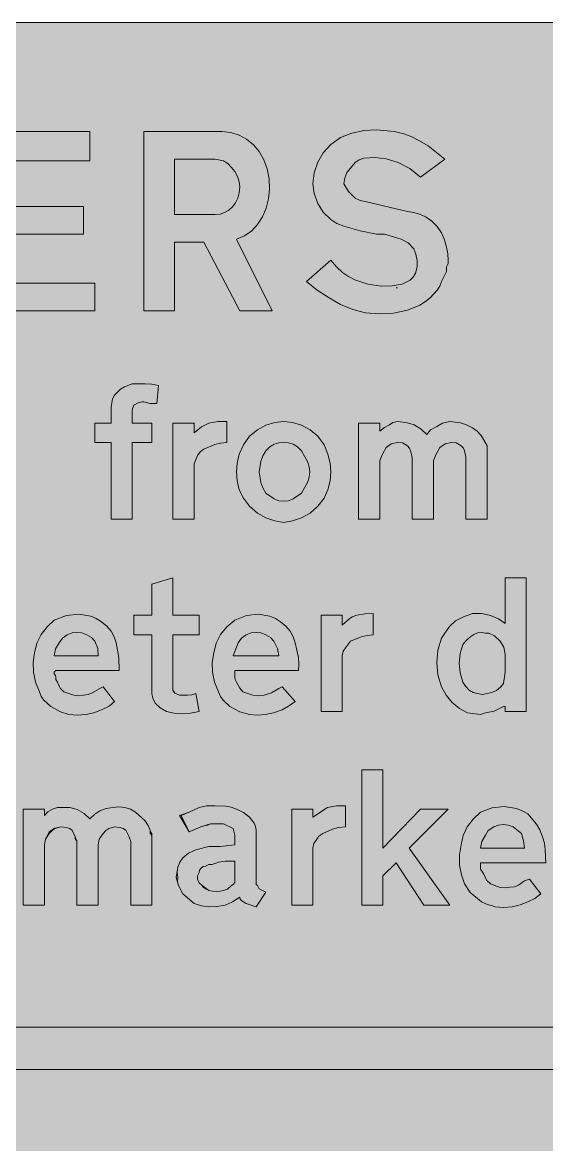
# Model space of a CAD drawing. Header units: metres. Extents: x 10 to 559, y 12 to 260.
# Drawn here: x 210.9 to 268.8, y 135.9 to 259.9 of the extents above; entities that cross this region are included whole.
import ezdxf

# ---------------------------------------------------------------- set-up
doc = ezdxf.new("R2010")
doc.units = ezdxf.units.M
for name, color, linetype, true_color in [('FILL_FIREBRICK_C36B00', 7, 'Continuous', 0xc36b00), ('FILL_WHITE_FFFFFF', 7, 'Continuous', 0xffffff), ('STROKE_WHITE_FFFFFF', 7, 'Continuous', 0xffffff)]:
    doc.layers.add(name, color=color, linetype=linetype, true_color=true_color)

msp = doc.modelspace()

# ---------------------------------------------------------------- hatches: boundary and pattern name
at = {"layer": 'FILL_FIREBRICK_C36B00', "true_color": 0xc36b00}
h = msp.add_hatch(color=7, dxfattribs=at)
h.dxf.hatch_style = 1
h.paths.add_polyline_path([(553.87, 259.79), (555.21, 259.38), (556.42, 258.71), (557.46, 257.76), (558.3, 256.72), (558.92, 255.51), (559.31, 254.17), (559.44, 252.72), (559.44, 18.9), (559.4, 17.71), (559.08, 16.38), (558.41, 15.05), (557.46, 13.86), (556.32, 12.94), (555.08, 12.33), (553.76, 11.99), (552.42, 11.88), (17.46, 11.88), (16.12, 11.99), (14.81, 12.33), (13.56, 12.94), (12.42, 13.86), (11.48, 15.03), (10.8, 16.31), (10.4, 17.63), (10.26, 18.9), (10.26, 252.72), (10.4, 254.07), (10.8, 255.42), (11.48, 256.66), (12.42, 257.76), (13.52, 258.71), (14.76, 259.38), (16.11, 259.79), (17.46, 259.92), (552.42, 259.92), (553.87, 259.79)])
at = {"layer": 'FILL_WHITE_FFFFFF', "true_color": 0xffffff}
h = msp.add_hatch(color=7, dxfattribs=at)
h.dxf.hatch_style = 1
h.paths.add_polyline_path([(205.74, 247.86), (218.34, 247.86), (218.34, 244.62), (208.98, 244.62), (208.98, 239.58), (217.62, 239.58), (217.62, 236.52), (208.98, 236.52), (208.98, 231.12), (218.88, 231.12), (218.88, 228.06), (205.74, 228.06), (205.74, 247.86)])
h = msp.add_hatch(color=7, dxfattribs=at)
h.dxf.hatch_style = 1
h.paths.add_polyline_path([(232.92, 247.86), (233.9, 247.76), (234.82, 247.47), (235.66, 247.02), (236.41, 246.4), (237.04, 245.64), (237.55, 244.75), (237.92, 243.74), (238.14, 242.64), (238.19, 241.5), (238.08, 240.41), (237.82, 239.38), (237.42, 238.43), (236.88, 237.6), (236.22, 236.89), (235.43, 236.35), (234.54, 235.98), (238.5, 228.06), (234.9, 228.06), (230.94, 235.62), (227.7, 235.62), (227.7, 228.06), (224.28, 228.06), (224.28, 247.86), (232.92, 247.86)])
h.paths.add_polyline_path([(232.73, 238.74), (233.23, 238.9), (233.69, 239.17), (234.09, 239.53), (234.43, 239.98), (234.68, 240.5), (234.84, 241.09), (234.9, 241.74), (234.84, 242.31), (234.65, 242.89), (234.37, 243.44), (234, 243.9), (233.57, 244.34), (233.1, 244.62), (232.2, 244.8), (227.7, 244.8), (227.7, 238.68), (232.2, 238.68), (232.73, 238.74)], flags=16)
h = msp.add_hatch(color=7, dxfattribs=at)
h.dxf.hatch_style = 1
h.paths.add_polyline_path([(257.94, 233.28), (257.76, 232.92), (257.76, 232.38), (257.22, 231.3), (257.02, 230.79), (256.72, 230.33), (255.96, 229.5), (255.44, 229.06), (254.83, 228.69), (253.44, 228.13), (251.91, 227.8), (250.38, 227.7), (248.82, 227.83), (247.39, 228.2), (246.05, 228.76), (244.8, 229.5), (243.47, 230.33), (242.28, 231.3), (244.98, 233.64), (245.6, 232.9), (246.26, 232.3), (246.94, 231.83), (247.63, 231.46), (249.08, 230.98), (250.56, 230.76), (251.76, 230.81), (252.85, 231.01), (253.75, 231.44), (254.09, 231.78), (254.34, 232.2), (254.51, 232.9), (254.52, 233.62), (254.39, 234.3), (254.16, 234.9), (253.53, 235.56), (252.74, 235.98), (250.92, 236.52), (250.02, 236.52), (248.22, 236.9), (246.42, 237.42), (245.63, 237.71), (244.98, 238.14), (244.14, 238.94), (243.52, 239.92), (243.13, 241), (243, 242.1), (243.13, 243.31), (243.52, 244.46), (244.14, 245.52), (244.98, 246.42), (246.05, 247.2), (247.3, 247.7), (248.65, 247.96), (250.02, 248.04), (251.99, 247.86), (252.93, 247.63), (253.87, 247.3), (254.79, 246.85), (255.72, 246.29), (257.58, 244.8), (254.88, 242.82), (253.71, 243.77), (252.43, 244.44), (251.11, 244.85), (249.84, 244.98), (248.62, 244.91), (248.12, 244.75), (247.68, 244.44), (247.5, 244.26), (246.76, 243.32), (246.51, 242.74), (246.42, 242.1), (246.91, 241.22), (247.68, 240.48), (248.22, 240.23), (248.76, 240.12), (253.44, 239.04), (254.16, 238.93), (254.88, 238.68), (255.51, 238.39), (256.14, 237.96), (256.75, 237.36), (257.22, 236.66), (257.56, 235.88), (257.76, 235.08), (257.92, 234.36), (257.94, 233.64), (257.94, 233.57), (257.94, 233.46), (257.94, 233.28)])
h = msp.add_hatch(color=7, dxfattribs=at)
h.dxf.hatch_style = 1
h.paths.add_polyline_path([(220.68, 205.02), (220.68, 213.48), (218.88, 213.48), (218.88, 215.64), (220.68, 215.64), (220.68, 217.44), (220.84, 218.32), (221.06, 218.73), (221.4, 219.06), (221.73, 219.4), (222.14, 219.65), (223.02, 219.96), (224.46, 219.96), (225.18, 219.94), (225.9, 219.78), (225.72, 217.8), (225, 217.82), (224.28, 217.98), (224.17, 217.98), (224.1, 217.98), (223.65, 217.87), (223.2, 217.62), (223.04, 217.26), (223.02, 216.9), (223.02, 215.64), (225.18, 215.64), (225.18, 213.48), (223.02, 213.48), (223.02, 205.02), (220.68, 205.02)])
h = msp.add_hatch(color=7, dxfattribs=at)
h.dxf.hatch_style = 1
h.paths.add_polyline_path([(230.67, 215.24), (231.48, 215.64), (232.47, 215.8), (233.46, 215.82), (233.46, 213.48), (232.79, 213.42), (232.13, 213.26), (230.94, 212.76), (230.51, 212.47), (230.22, 212.04), (229.86, 211.14), (229.86, 205.02), (227.52, 205.02), (227.52, 215.64), (229.86, 215.64), (229.86, 214.56), (230.67, 215.24)])
h = msp.add_hatch(color=7, dxfattribs=at)
h.dxf.hatch_style = 1
h.paths.add_polyline_path([(234.85, 212.22), (235.3, 213.23), (235.98, 214.2), (236.85, 214.91), (237.8, 215.42), (238.79, 215.72), (239.76, 215.82), (240.73, 215.72), (241.72, 215.42), (242.67, 214.91), (243.54, 214.2), (244.22, 213.23), (244.66, 212.22), (244.91, 211.21), (244.98, 210.24), (244.91, 209.27), (244.66, 208.28), (244.22, 207.33), (243.54, 206.46), (242.67, 205.67), (241.72, 205.16), (240.73, 204.84), (239.76, 204.66), (238.79, 204.84), (237.8, 205.16), (236.85, 205.67), (235.98, 206.46), (235.3, 207.33), (234.85, 208.28), (234.61, 209.27), (234.54, 210.24), (234.61, 211.21), (234.85, 212.22)])
h.paths.add_polyline_path([(238.7, 213.3), (238.22, 213.02), (237.78, 212.58), (237.44, 212.01), (237.22, 211.41), (237.06, 210.24), (237.22, 209.07), (237.44, 208.47), (237.78, 207.9), (238.7, 207.25), (239.22, 207.06), (239.76, 207), (240.3, 207.06), (240.82, 207.25), (241.74, 207.9), (242.39, 209.07), (242.58, 209.67), (242.64, 210.24), (242.58, 210.81), (242.39, 211.41), (241.74, 212.58), (241.3, 213.02), (240.82, 213.3), (240.3, 213.44), (239.76, 213.48), (239.22, 213.44), (238.7, 213.3)], flags=16)
h = msp.add_hatch(color=7, dxfattribs=at)
h.dxf.hatch_style = 1
h.paths.add_polyline_path([(250.38, 214.74), (250.92, 215.17), (251.46, 215.46), (251.84, 215.71), (252.36, 215.82), (253.3, 215.72), (254.18, 215.44), (254.97, 214.98), (255.6, 214.38), (256.01, 214.9), (256.68, 215.28), (257.33, 215.62), (258.12, 215.82), (259.31, 215.66), (259.97, 215.44), (260.64, 215.1), (261.15, 214.74), (261.59, 214.25), (262.26, 213.12), (262.26, 212.76), (262.26, 205.02), (259.92, 205.02), (259.92, 211.86), (259.74, 212.58), (259.63, 212.85), (259.38, 213.12), (258.84, 213.44), (258.3, 213.48), (257.6, 213.35), (257.04, 212.94), (256.61, 212.22), (256.32, 211.5), (256.32, 205.02), (253.98, 205.02), (253.98, 211.86), (253.8, 212.58), (253.69, 212.85), (253.44, 213.12), (252.9, 213.44), (252.36, 213.48), (251.66, 213.35), (251.1, 212.94), (250.67, 212.22), (250.38, 211.5), (250.38, 205.02), (248.04, 205.02), (248.04, 215.64), (250.38, 215.64), (250.38, 214.74)])
h = msp.add_hatch(color=7, dxfattribs=at)
h.dxf.hatch_style = 1
h.paths.add_polyline_path([(227.74, 185.78), (228.24, 185.58), (229.14, 185.58), (229.59, 185.6), (230.04, 185.76), (230.4, 183.78), (229.46, 183.58), (228.53, 183.51), (227.64, 183.58), (226.8, 183.78), (226.1, 184.16), (225.54, 184.68), (225.29, 185.22), (225.18, 185.76), (225.18, 192.24), (223.2, 192.24), (223.2, 194.4), (225.18, 194.4), (225.18, 197.82), (227.52, 198.54), (227.52, 194.4), (230.4, 194.4), (230.4, 192.24), (227.52, 192.24), (227.52, 186.12), (227.74, 185.78)])
h = msp.add_hatch(color=7, dxfattribs=at)
h.dxf.hatch_style = 1
h.paths.add_polyline_path([(262.08, 183.6), (261.54, 183.42), (260.1, 183.6), (259.19, 184.1), (258.39, 184.77), (257.72, 185.57), (257.22, 186.48), (256.81, 187.83), (256.68, 189.18), (256.81, 190.53), (257.22, 191.88), (257.58, 192.42), (258.08, 193.16), (258.77, 193.77), (259.63, 194.24), (260.64, 194.58), (261.68, 194.59), (262.64, 194.38), (263.5, 194), (264.24, 193.5), (264.24, 198.54), (266.58, 198.54), (266.58, 183.78), (264.24, 183.78), (264.24, 184.32), (264.06, 184.32), (263.7, 184.14), (263.02, 183.8), (262.08, 183.6)])
h.paths.add_polyline_path([(263.29, 186.1), (263.73, 186.44), (264.06, 186.84), (264.24, 188.1), (264.24, 190.08), (264.1, 190.87), (263.7, 191.52), (263.07, 192.11), (262.44, 192.42), (262.08, 192.42), (261.65, 192.49), (261.2, 192.44), (260.79, 192.29), (260.46, 192.06), (260.01, 191.68), (259.56, 191.16), (259.26, 190.16), (259.15, 189.09), (259.26, 188.02), (259.56, 187.02), (259.85, 186.57), (260.28, 186.12), (260.73, 185.87), (261.18, 185.76), (261.72, 185.63), (262.26, 185.76), (262.79, 185.85), (263.29, 186.1)], flags=16)
h = msp.add_hatch(color=7, dxfattribs=at)
h.dxf.hatch_style = 1
h.paths.add_polyline_path([(214.54, 187.74), (214.56, 187.56), (214.58, 187.29), (214.74, 187.02), (215.03, 186.35), (215.46, 185.94), (216.54, 185.56), (217.08, 185.51), (217.62, 185.58), (218.13, 185.64), (218.59, 185.81), (219.42, 186.3), (219.78, 186.48), (221.04, 184.86), (220.45, 184.34), (219.6, 183.96), (218.76, 183.62), (217.87, 183.42), (216.94, 183.35), (216, 183.42), (215.08, 183.74), (214.02, 184.32), (213.25, 185), (212.96, 185.43), (212.76, 185.94), (212.32, 187.02), (212.08, 188.1), (212.05, 189.18), (212.22, 190.26), (212.48, 191.3), (212.96, 192.26), (213.61, 193.12), (214.38, 193.86), (215.75, 194.36), (217.12, 194.51), (218.43, 194.29), (219.04, 194.03), (219.6, 193.68), (220.21, 193.21), (220.68, 192.65), (221.02, 192.01), (221.22, 191.34), (221.53, 189.74), (221.58, 188.28), (214.56, 188.28), (214.38, 188.1), (214.38, 187.92), (214.54, 187.74)])
h.paths.add_polyline_path([(219.19, 190.71), (218.88, 191.52), (218.5, 191.95), (217.98, 192.24), (217.44, 192.44), (216.9, 192.51), (216.36, 192.44), (215.82, 192.24), (215.3, 191.86), (214.92, 191.34), (214.51, 190.69), (214.38, 189.9), (219.24, 189.9), (219.19, 190.71)], flags=16)
h = msp.add_hatch(color=7, dxfattribs=at)
h.dxf.hatch_style = 1
h.paths.add_polyline_path([(234.36, 187.56), (234.38, 187.29), (234.54, 187.02), (234.9, 186.35), (235.26, 185.94), (236.36, 185.56), (236.96, 185.51), (237.6, 185.58), (238.41, 185.81), (239.22, 186.3), (239.58, 186.48), (241.02, 184.86), (240.3, 184.34), (239.58, 183.96), (238.64, 183.62), (237.71, 183.42), (236.82, 183.35), (235.98, 183.42), (234.9, 183.74), (233.82, 184.32), (233.06, 185), (232.76, 185.43), (232.56, 185.94), (232.12, 187.02), (231.89, 188.1), (231.85, 189.18), (232.02, 190.26), (232.28, 191.3), (232.79, 192.26), (233.49, 193.12), (234.36, 193.86), (235.63, 194.36), (236.95, 194.51), (238.23, 194.29), (238.84, 194.03), (239.4, 193.68), (240.01, 193.21), (240.48, 192.65), (240.82, 192.01), (241.02, 191.34), (241.4, 189.74), (241.45, 188.99), (241.38, 188.28), (234.36, 188.28), (234.36, 188.21), (234.36, 188.1), (234.36, 187.92), (234.36, 187.56)])
h.paths.add_polyline_path([(239.09, 190.71), (238.68, 191.52), (238.3, 191.95), (237.78, 192.24), (237.24, 192.44), (236.7, 192.51), (236.16, 192.44), (235.62, 192.24), (235.1, 191.86), (234.72, 191.34), (234.18, 189.9), (239.22, 189.9), (239.09, 190.71)], flags=16)
h = msp.add_hatch(color=7, dxfattribs=at)
h.dxf.hatch_style = 1
h.paths.add_polyline_path([(246.91, 193.93), (247.35, 194.21), (247.86, 194.4), (248.76, 194.56), (249.66, 194.58), (249.66, 192.24), (248.99, 192.18), (248.33, 192.02), (247.14, 191.52), (246.6, 190.8), (246.35, 190.42), (246.24, 189.9), (246.24, 183.78), (243.9, 183.78), (243.9, 194.4), (246.24, 194.4), (246.24, 193.32), (246.91, 193.93)])
h = msp.add_hatch(color=7, dxfattribs=at)
h.dxf.hatch_style = 1
h.paths.add_polyline_path([(254.88, 172.98), (257.94, 172.98), (253.62, 168.66), (258.12, 162.36), (255.24, 162.36), (252.18, 167.04), (250.74, 165.6), (250.74, 162.36), (248.4, 162.36), (248.4, 177.3), (250.74, 177.3), (250.74, 168.66), (254.88, 172.98)])
h = msp.add_hatch(color=7, dxfattribs=at)
h.dxf.hatch_style = 1
h.paths.add_polyline_path([(213.3, 172.26), (213.68, 172.69), (214.2, 172.98), (214.74, 173.14), (215.28, 173.16), (216.11, 173.17), (216.94, 172.94), (217.71, 172.5), (218.34, 171.9), (218.88, 172.42), (219.42, 172.8), (220.14, 173.05), (220.86, 173.16), (221.53, 173.23), (222.19, 173.16), (222.81, 172.96), (223.38, 172.62), (224.39, 171.7), (224.77, 171.18), (225, 170.64), (225, 170.28), (225.16, 170.17), (225.18, 169.92), (225.18, 162.36), (222.84, 162.36), (222.84, 169.38), (222.66, 169.92), (222.3, 170.64), (222, 170.85), (221.67, 170.96), (221.04, 171), (220.41, 170.84), (220.08, 170.62), (219.78, 170.28), (219.37, 169.65), (219.24, 169.02), (219.24, 162.36), (216.9, 162.36), (216.9, 169.38), (216.72, 169.92), (216.36, 170.64), (216.06, 170.85), (215.73, 170.96), (215.1, 171), (214.47, 170.84), (214.14, 170.62), (213.84, 170.28), (213.43, 169.65), (213.3, 169.02), (213.3, 162.36), (210.96, 162.36), (210.96, 172.98), (213.3, 172.98), (213.3, 172.26)])
h = msp.add_hatch(color=7, dxfattribs=at)
h.dxf.hatch_style = 1
h.paths.add_polyline_path([(213.3, 172.26), (213.68, 172.69), (214.2, 172.98), (214.74, 173.14), (215.28, 173.16), (216.11, 173.17), (216.94, 172.94), (217.71, 172.5), (218.34, 171.9), (218.88, 172.42), (219.42, 172.8), (220.14, 173.05), (220.86, 173.16), (221.53, 173.23), (222.19, 173.16), (222.81, 172.96), (223.38, 172.62), (224.39, 171.7), (224.77, 171.18), (225, 170.64), (225.02, 170.46), (225.18, 170.28), (225.18, 169.92), (225.18, 162.36), (222.84, 162.36), (222.84, 169.38), (222.66, 169.92), (222.3, 170.64), (222, 170.85), (221.67, 170.96), (221.04, 171), (220.41, 170.84), (220.08, 170.62), (219.78, 170.28), (219.37, 169.65), (219.24, 169.02), (219.24, 162.36), (216.9, 162.36), (216.9, 169.56), (216.74, 169.58), (216.72, 169.74), (216.72, 169.92), (216.36, 170.64), (216.06, 170.85), (215.73, 170.96), (215.1, 171), (214.47, 170.87), (213.84, 170.46), (213.43, 169.67), (213.3, 169.02), (213.3, 162.36), (210.96, 162.36), (210.96, 172.98), (213.3, 172.98), (213.3, 172.26)])
h = msp.add_hatch(color=7, dxfattribs=at)
h.dxf.hatch_style = 1
h.paths.add_polyline_path([(229.32, 172.62), (230.4, 173.16), (231.23, 173.32), (232.2, 173.34), (233.37, 173.3), (233.97, 173.19), (234.54, 172.98), (235.33, 172.6), (235.98, 172.08), (236.48, 171.43), (236.64, 171.04), (236.7, 170.64), (236.7, 168.3), (236.7, 164.88), (236.72, 164.63), (236.88, 164.52), (237.06, 164.16), (237.78, 163.8), (236.7, 162.18), (235.62, 162.54), (235.13, 162.83), (234.96, 163.02), (234.9, 163.26), (234.09, 162.74), (233.28, 162.36), (232.38, 162.2), (231.48, 162.18), (230.67, 162.29), (229.86, 162.54), (228.6, 163.62), (228.11, 164.52), (227.88, 165.42), (228.04, 166.57), (228.26, 167.12), (228.6, 167.58), (229.25, 168.1), (230.04, 168.48), (231.48, 168.84), (232.74, 168.84), (234.36, 169.02), (234.36, 169.56), (234.36, 170.1), (234.18, 170.82), (233.1, 171.36), (231.66, 171.36), (231.39, 171.2), (231.12, 171.18), (230.58, 171), (229.32, 170.46), (228.24, 172.26), (229.32, 172.62)])
h.paths.add_polyline_path([(233.1, 163.98), (233.55, 164.12), (234, 164.52), (234.18, 164.63), (234.36, 164.88), (234.36, 165.42), (234.36, 167.22), (233.28, 167.22), (232.56, 167.11), (231.84, 166.86), (231.48, 166.84), (231.12, 166.68), (230.86, 166.62), (230.63, 166.46), (230.46, 166.22), (230.4, 165.96), (230.24, 165.6), (230.22, 165.24), (230.42, 164.81), (230.76, 164.52), (231.48, 163.98), (232.29, 163.85), (233.1, 163.98)], flags=16)
h = msp.add_hatch(color=7, dxfattribs=at)
h.dxf.hatch_style = 1
h.paths.add_polyline_path([(235.13, 162.83), (234.96, 163.02), (234.9, 163.26), (234.09, 162.74), (233.28, 162.36), (232.38, 162.2), (231.48, 162.18), (230.67, 162.29), (229.86, 162.54), (228.6, 163.62), (228.13, 164.52), (228.02, 164.99), (228.06, 165.42), (227.99, 165.99), (228.06, 166.57), (228.26, 167.12), (228.6, 167.58), (229.25, 168.1), (230.04, 168.48), (231.48, 168.84), (232.74, 168.84), (234.36, 169.02), (234.36, 169.56), (234.36, 170.1), (234.18, 170.82), (233.1, 171.36), (231.66, 171.36), (230.58, 171), (229.32, 170.46), (228.42, 172.26), (229.32, 172.62), (230.4, 173.16), (231.23, 173.32), (232.2, 173.34), (233.37, 173.3), (233.97, 173.19), (234.54, 172.98), (235.33, 172.6), (235.98, 172.08), (236.48, 171.43), (236.64, 171.04), (236.7, 170.64), (236.7, 169.38), (236.7, 168.3), (236.7, 164.88), (236.72, 164.63), (236.88, 164.52), (237.06, 164.16), (237.78, 163.8), (236.7, 162.18), (235.62, 162.54), (235.13, 162.83)])
h.paths.add_polyline_path([(233.1, 163.98), (233.55, 164.12), (234, 164.52), (234.18, 164.63), (234.36, 164.88), (234.36, 165.42), (234.36, 167.22), (233.28, 167.22), (232.56, 167.11), (231.84, 166.86), (231.48, 166.84), (231.12, 166.68), (230.86, 166.62), (230.63, 166.46), (230.46, 166.22), (230.4, 165.96), (230.24, 165.6), (230.22, 165.24), (230.42, 164.81), (230.76, 164.52), (230.87, 164.34), (231.12, 164.16), (231.48, 163.98), (232.29, 163.85), (233.1, 163.98)], flags=16)
h = msp.add_hatch(color=7, dxfattribs=at)
h.dxf.hatch_style = 1
h.paths.add_polyline_path([(244.62, 173.16), (245.61, 173.32), (246.6, 173.34), (246.6, 171), (245.83, 170.94), (245.14, 170.77), (244.08, 170.28), (243.65, 169.99), (243.36, 169.56), (243.11, 169.18), (243, 168.66), (243, 162.36), (240.66, 162.36), (240.66, 172.98), (243, 172.98), (243, 172.08), (244.62, 173.16)])
h = msp.add_hatch(color=7, dxfattribs=at)
h.dxf.hatch_style = 1
h.paths.add_polyline_path([(261.9, 165.78), (262.19, 165.11), (262.62, 164.7), (263.7, 164.32), (264.24, 164.27), (264.78, 164.34), (265.29, 164.4), (265.72, 164.57), (266.4, 165.06), (266.94, 165.24), (268.2, 163.62), (267.55, 163.1), (266.76, 162.72), (265.92, 162.38), (265.03, 162.18), (264.1, 162.11), (263.16, 162.18), (262.1, 162.5), (261.62, 162.74), (261.18, 163.08), (260.39, 163.76), (259.74, 164.7), (259.41, 165.7), (259.22, 166.79), (259.21, 167.91), (259.38, 169.02), (259.62, 170.06), (260.05, 171.02), (260.7, 171.88), (261.54, 172.62), (262.81, 173.12), (264.15, 173.27), (265.49, 173.05), (266.14, 172.79), (266.76, 172.44), (267.7, 171.32), (268.08, 170.67), (268.38, 169.92), (268.59, 169.22), (268.69, 168.48), (268.74, 167.04), (261.54, 167.04), (261.54, 166.97), (261.54, 166.86), (261.54, 166.79), (261.54, 166.68), (261.54, 166.32), (261.9, 165.78)])
h.paths.add_polyline_path([(266.29, 169.47), (266.04, 170.28), (265.14, 171), (264.6, 171.2), (264.06, 171.27), (263.52, 171.2), (262.98, 171), (262.39, 170.62), (262.08, 170.1), (261.67, 169.38), (261.54, 168.66), (266.4, 168.66), (266.29, 169.47)], flags=16)
h = msp.add_hatch(color=7, dxfattribs=at)
h.dxf.hatch_style = 1
h.paths.add_polyline_path([(77.58, 139.32), (70.56, 139.32), (63.54, 146.52), (70.56, 153.54), (77.58, 153.54), (72.9, 148.86), (506.34, 148.86), (506.34, 144.18), (72.9, 144.18), (77.58, 139.32)])

# ---------------------------------------------------------------- linework, layer by layer
at = {"layer": 'FILL_FIREBRICK_C36B00', "lineweight": 0, "true_color": 0xc36b00}
msp.add_lwpolyline([(552.42, 11.88), (17.46, 11.88), (16.12, 11.99), (14.81, 12.33), (13.56, 12.94), (12.42, 13.86), (11.48, 15.03), (10.8, 16.31), (10.4, 17.63), (10.26, 18.9), (10.26, 252.72), (10.4, 254.07), (10.8, 255.42), (11.48, 256.66), (12.42, 257.76), (13.52, 258.71), (14.76, 259.38), (16.11, 259.79), (17.46, 259.92), (552.42, 259.92)], dxfattribs=at)
at = {"layer": 'FILL_WHITE_FFFFFF', "lineweight": 0, "true_color": 0xffffff}
for points in [[(205.74, 247.86), (218.34, 247.86), (218.34, 244.62), (208.98, 244.62), (208.98, 239.58), (217.62, 239.58), (217.62, 236.52), (208.98, 236.52), (208.98, 231.12), (218.88, 231.12), (218.88, 228.06), (205.74, 228.06)], [(232.92, 247.86), (233.9, 247.76), (234.82, 247.47), (235.66, 247.02), (236.41, 246.4), (237.04, 245.64), (237.55, 244.75), (237.92, 243.74), (238.14, 242.64), (238.19, 241.5), (238.08, 240.41), (237.82, 239.38), (237.42, 238.43), (236.88, 237.6), (236.22, 236.89), (235.43, 236.35), (234.54, 235.98), (238.5, 228.06), (234.9, 228.06), (230.94, 235.62), (227.7, 235.62), (227.7, 228.06), (224.28, 228.06), (224.28, 247.86)], [(257.94, 233.28), (257.76, 232.92), (257.76, 232.38), (257.22, 231.3), (257.02, 230.79), (256.72, 230.33), (255.96, 229.5), (255.44, 229.06), (254.83, 228.69), (253.44, 228.13), (251.91, 227.8), (250.38, 227.7), (248.82, 227.83), (247.39, 228.2), (246.05, 228.76), (244.8, 229.5), (243.47, 230.33), (242.28, 231.3), (244.98, 233.64), (245.6, 232.9), (246.26, 232.3), (246.94, 231.83), (247.63, 231.46), (249.08, 230.98), (250.56, 230.76), (251.76, 230.81), (252.85, 231.01), (253.75, 231.44), (254.09, 231.78), (254.34, 232.2), (254.51, 232.9), (254.52, 233.62), (254.39, 234.3), (254.16, 234.9), (253.53, 235.56), (252.74, 235.98), (250.92, 236.52), (250.02, 236.52), (248.22, 236.9), (246.42, 237.42), (245.63, 237.71), (244.98, 238.14), (244.14, 238.94), (243.52, 239.92), (243.13, 241), (243, 242.1), (243.13, 243.31), (243.52, 244.46), (244.14, 245.52), (244.98, 246.42), (246.05, 247.2), (247.3, 247.7), (248.65, 247.96), (250.02, 248.04), (251.99, 247.86), (252.93, 247.63), (253.87, 247.3), (254.79, 246.85), (255.72, 246.29), (257.58, 244.8), (254.88, 242.82), (253.71, 243.77), (252.43, 244.44), (251.11, 244.85), (249.84, 244.98), (248.62, 244.91), (248.12, 244.75), (247.68, 244.44), (247.5, 244.26), (246.76, 243.32), (246.51, 242.74), (246.42, 242.1), (246.91, 241.22), (247.68, 240.48), (248.22, 240.23), (248.76, 240.12), (253.44, 239.04), (254.16, 238.93), (254.88, 238.68), (255.51, 238.39), (256.14, 237.96), (256.75, 237.36), (257.22, 236.66), (257.56, 235.88), (257.76, 235.08), (257.92, 234.36), (257.94, 233.64), (257.94, 233.57), (257.94, 233.46)], [(232.73, 238.74), (233.23, 238.9), (233.69, 239.17), (234.09, 239.53), (234.43, 239.98), (234.68, 240.5), (234.84, 241.09), (234.9, 241.74), (234.84, 242.31), (234.65, 242.89), (234.37, 243.44), (234, 243.9), (233.57, 244.34), (233.1, 244.62), (232.2, 244.8), (227.7, 244.8), (227.7, 238.68), (232.2, 238.68)], [(220.68, 205.02), (220.68, 213.48), (218.88, 213.48), (218.88, 215.64), (220.68, 215.64), (220.68, 217.44), (220.84, 218.32), (221.06, 218.73), (221.4, 219.06), (221.73, 219.4), (222.14, 219.65), (223.02, 219.96), (224.46, 219.96), (225.18, 219.94), (225.9, 219.78), (225.72, 217.8), (225, 217.82), (224.28, 217.98), (224.17, 217.98), (224.1, 217.98), (223.65, 217.87), (223.2, 217.62), (223.04, 217.26), (223.02, 216.9), (223.02, 215.64), (225.18, 215.64), (225.18, 213.48), (223.02, 213.48), (223.02, 205.02)], [(230.67, 215.24), (231.48, 215.64), (232.47, 215.8), (233.46, 215.82), (233.46, 213.48), (232.79, 213.42), (232.13, 213.26), (230.94, 212.76), (230.51, 212.47), (230.22, 212.04), (229.86, 211.14), (229.86, 205.02), (227.52, 205.02), (227.52, 215.64), (229.86, 215.64), (229.86, 214.56)], [(234.85, 212.22), (235.3, 213.23), (235.98, 214.2), (236.85, 214.91), (237.8, 215.42), (238.79, 215.72), (239.76, 215.82), (240.73, 215.72), (241.72, 215.42), (242.67, 214.91), (243.54, 214.2), (244.22, 213.23), (244.66, 212.22), (244.91, 211.21), (244.98, 210.24), (244.91, 209.27), (244.66, 208.28), (244.22, 207.33), (243.54, 206.46), (242.67, 205.67), (241.72, 205.16), (240.73, 204.84), (239.76, 204.66), (238.79, 204.84), (237.8, 205.16), (236.85, 205.67), (235.98, 206.46), (235.3, 207.33), (234.85, 208.28), (234.61, 209.27), (234.54, 210.24), (234.61, 211.21)], [(250.38, 214.74), (250.92, 215.17), (251.46, 215.46), (251.84, 215.71), (252.36, 215.82), (253.3, 215.72), (254.18, 215.44), (254.97, 214.98), (255.6, 214.38), (256.01, 214.9), (256.68, 215.28), (257.33, 215.62), (258.12, 215.82), (259.31, 215.66), (259.97, 215.44), (260.64, 215.1), (261.15, 214.74), (261.59, 214.25), (262.26, 213.12), (262.26, 212.76), (262.26, 205.02), (259.92, 205.02), (259.92, 211.86), (259.74, 212.58), (259.63, 212.85), (259.38, 213.12), (258.84, 213.44), (258.3, 213.48), (257.6, 213.35), (257.04, 212.94), (256.61, 212.22), (256.32, 211.5), (256.32, 205.02), (253.98, 205.02), (253.98, 211.86), (253.8, 212.58), (253.69, 212.85), (253.44, 213.12), (252.9, 213.44), (252.36, 213.48), (251.66, 213.35), (251.1, 212.94), (250.67, 212.22), (250.38, 211.5), (250.38, 205.02), (248.04, 205.02), (248.04, 215.64), (250.38, 215.64)], [(238.7, 213.3), (238.22, 213.02), (237.78, 212.58), (237.44, 212.01), (237.22, 211.41), (237.06, 210.24), (237.22, 209.07), (237.44, 208.47), (237.78, 207.9), (238.7, 207.25), (239.22, 207.06), (239.76, 207), (240.3, 207.06), (240.82, 207.25), (241.74, 207.9), (242.39, 209.07), (242.58, 209.67), (242.64, 210.24), (242.58, 210.81), (242.39, 211.41), (241.74, 212.58), (241.3, 213.02), (240.82, 213.3), (240.3, 213.44), (239.76, 213.48), (239.22, 213.44)], [(227.74, 185.78), (228.24, 185.58), (229.14, 185.58), (229.59, 185.6), (230.04, 185.76), (230.4, 183.78), (229.46, 183.58), (228.53, 183.51), (227.64, 183.58), (226.8, 183.78), (226.1, 184.16), (225.54, 184.68), (225.29, 185.22), (225.18, 185.76), (225.18, 192.24), (223.2, 192.24), (223.2, 194.4), (225.18, 194.4), (225.18, 197.82), (227.52, 198.54), (227.52, 194.4), (230.4, 194.4), (230.4, 192.24), (227.52, 192.24), (227.52, 186.12)], [(262.08, 183.6), (261.54, 183.42), (260.1, 183.6), (259.19, 184.1), (258.39, 184.77), (257.72, 185.57), (257.22, 186.48), (256.81, 187.83), (256.68, 189.18), (256.81, 190.53), (257.22, 191.88), (257.58, 192.42), (258.08, 193.16), (258.77, 193.77), (259.63, 194.24), (260.64, 194.58), (261.68, 194.59), (262.64, 194.38), (263.5, 194), (264.24, 193.5), (264.24, 198.54), (266.58, 198.54), (266.58, 183.78), (264.24, 183.78), (264.24, 184.32), (264.06, 184.32), (263.7, 184.14), (263.02, 183.8)], [(214.54, 187.74), (214.56, 187.56), (214.58, 187.29), (214.74, 187.02), (215.03, 186.35), (215.46, 185.94), (216.54, 185.56), (217.08, 185.51), (217.62, 185.58), (218.13, 185.64), (218.59, 185.81), (219.42, 186.3), (219.78, 186.48), (221.04, 184.86), (220.45, 184.34), (219.6, 183.96), (218.76, 183.62), (217.87, 183.42), (216.94, 183.35), (216, 183.42), (215.08, 183.74), (214.02, 184.32), (213.25, 185), (212.96, 185.43), (212.76, 185.94), (212.32, 187.02), (212.08, 188.1), (212.05, 189.18), (212.22, 190.26), (212.48, 191.3), (212.96, 192.26), (213.61, 193.12), (214.38, 193.86), (215.75, 194.36), (217.12, 194.51), (218.43, 194.29), (219.04, 194.03), (219.6, 193.68), (220.21, 193.21), (220.68, 192.65), (221.02, 192.01), (221.22, 191.34), (221.53, 189.74), (221.58, 188.28), (214.56, 188.28), (214.38, 188.1), (214.38, 187.92)], [(234.36, 187.56), (234.38, 187.29), (234.54, 187.02), (234.9, 186.35), (235.26, 185.94), (236.36, 185.56), (236.96, 185.51), (237.6, 185.58), (238.41, 185.81), (239.22, 186.3), (239.58, 186.48), (241.02, 184.86), (240.3, 184.34), (239.58, 183.96), (238.64, 183.62), (237.71, 183.42), (236.82, 183.35), (235.98, 183.42), (234.9, 183.74), (233.82, 184.32), (233.06, 185), (232.76, 185.43), (232.56, 185.94), (232.12, 187.02), (231.89, 188.1), (231.85, 189.18), (232.02, 190.26), (232.28, 191.3), (232.79, 192.26), (233.49, 193.12), (234.36, 193.86), (235.63, 194.36), (236.95, 194.51), (238.23, 194.29), (238.84, 194.03), (239.4, 193.68), (240.01, 193.21), (240.48, 192.65), (240.82, 192.01), (241.02, 191.34), (241.4, 189.74), (241.45, 188.99), (241.38, 188.28), (234.36, 188.28), (234.36, 188.21), (234.36, 188.1), (234.36, 187.92)], [(246.91, 193.93), (247.35, 194.21), (247.86, 194.4), (248.76, 194.56), (249.66, 194.58), (249.66, 192.24), (248.99, 192.18), (248.33, 192.02), (247.14, 191.52), (246.6, 190.8), (246.35, 190.42), (246.24, 189.9), (246.24, 183.78), (243.9, 183.78), (243.9, 194.4), (246.24, 194.4), (246.24, 193.32)], [(219.19, 190.71), (218.88, 191.52), (218.5, 191.95), (217.98, 192.24), (217.44, 192.44), (216.9, 192.51), (216.36, 192.44), (215.82, 192.24), (215.3, 191.86), (214.92, 191.34), (214.51, 190.69), (214.38, 189.9), (219.24, 189.9)], [(239.09, 190.71), (238.68, 191.52), (238.3, 191.95), (237.78, 192.24), (237.24, 192.44), (236.7, 192.51), (236.16, 192.44), (235.62, 192.24), (235.1, 191.86), (234.72, 191.34), (234.18, 189.9), (239.22, 189.9)], [(263.29, 186.1), (263.73, 186.44), (264.06, 186.84), (264.24, 188.1), (264.24, 190.08), (264.1, 190.87), (263.7, 191.52), (263.07, 192.11), (262.44, 192.42), (262.08, 192.42), (261.65, 192.49), (261.2, 192.44), (260.79, 192.29), (260.46, 192.06), (260.01, 191.68), (259.56, 191.16), (259.26, 190.16), (259.15, 189.09), (259.26, 188.02), (259.56, 187.02), (259.85, 186.57), (260.28, 186.12), (260.73, 185.87), (261.18, 185.76), (261.72, 185.63), (262.26, 185.76), (262.79, 185.85)], [(254.88, 172.98), (257.94, 172.98), (253.62, 168.66), (258.12, 162.36), (255.24, 162.36), (252.18, 167.04), (250.74, 165.6), (250.74, 162.36), (248.4, 162.36), (248.4, 177.3), (250.74, 177.3), (250.74, 168.66)], [(213.3, 172.26), (213.68, 172.69), (214.2, 172.98), (214.74, 173.14), (215.28, 173.16), (216.11, 173.17), (216.94, 172.94), (217.71, 172.5), (218.34, 171.9), (218.88, 172.42), (219.42, 172.8), (220.14, 173.05), (220.86, 173.16), (221.53, 173.23), (222.19, 173.16), (222.81, 172.96), (223.38, 172.62), (224.39, 171.7), (224.77, 171.18), (225, 170.64), (225, 170.28), (225.16, 170.17), (225.18, 169.92), (225.18, 162.36), (222.84, 162.36), (222.84, 169.38), (222.66, 169.92), (222.3, 170.64), (222, 170.85), (221.67, 170.96), (221.04, 171), (220.41, 170.84), (220.08, 170.62), (219.78, 170.28), (219.37, 169.65), (219.24, 169.02), (219.24, 162.36), (216.9, 162.36), (216.9, 169.38), (216.72, 169.92), (216.36, 170.64), (216.06, 170.85), (215.73, 170.96), (215.1, 171), (214.47, 170.84), (214.14, 170.62), (213.84, 170.28), (213.43, 169.65), (213.3, 169.02), (213.3, 162.36), (210.96, 162.36), (210.96, 172.98), (213.3, 172.98)], [(213.3, 172.26), (213.68, 172.69), (214.2, 172.98), (214.74, 173.14), (215.28, 173.16), (216.11, 173.17), (216.94, 172.94), (217.71, 172.5), (218.34, 171.9), (218.88, 172.42), (219.42, 172.8), (220.14, 173.05), (220.86, 173.16), (221.53, 173.23), (222.19, 173.16), (222.81, 172.96), (223.38, 172.62), (224.39, 171.7), (224.77, 171.18), (225, 170.64), (225.02, 170.46), (225.18, 170.28), (225.18, 169.92), (225.18, 162.36), (222.84, 162.36), (222.84, 169.38), (222.66, 169.92), (222.3, 170.64), (222, 170.85), (221.67, 170.96), (221.04, 171), (220.41, 170.84), (220.08, 170.62), (219.78, 170.28), (219.37, 169.65), (219.24, 169.02), (219.24, 162.36), (216.9, 162.36), (216.9, 169.56), (216.74, 169.58), (216.72, 169.74), (216.72, 169.92), (216.36, 170.64), (216.06, 170.85), (215.73, 170.96), (215.1, 171), (214.47, 170.87), (213.84, 170.46), (213.43, 169.67), (213.3, 169.02), (213.3, 162.36), (210.96, 162.36), (210.96, 172.98), (213.3, 172.98)], [(229.32, 172.62), (230.4, 173.16), (231.23, 173.32), (232.2, 173.34), (233.37, 173.3), (233.97, 173.19), (234.54, 172.98), (235.33, 172.6), (235.98, 172.08), (236.48, 171.43), (236.64, 171.04), (236.7, 170.64), (236.7, 168.3), (236.7, 164.88), (236.72, 164.63), (236.88, 164.52), (237.06, 164.16), (237.78, 163.8), (236.7, 162.18), (235.62, 162.54), (235.13, 162.83), (234.96, 163.02), (234.9, 163.26), (234.09, 162.74), (233.28, 162.36), (232.38, 162.2), (231.48, 162.18), (230.67, 162.29), (229.86, 162.54), (228.6, 163.62), (228.11, 164.52), (227.88, 165.42), (228.04, 166.57), (228.26, 167.12), (228.6, 167.58), (229.25, 168.1), (230.04, 168.48), (231.48, 168.84), (232.74, 168.84), (234.36, 169.02), (234.36, 169.56), (234.36, 170.1), (234.18, 170.82), (233.1, 171.36), (231.66, 171.36), (231.39, 171.2), (231.12, 171.18), (230.58, 171), (229.32, 170.46), (228.24, 172.26)], [(235.13, 162.83), (234.96, 163.02), (234.9, 163.26), (234.09, 162.74), (233.28, 162.36), (232.38, 162.2), (231.48, 162.18), (230.67, 162.29), (229.86, 162.54), (228.6, 163.62), (228.13, 164.52), (228.02, 164.99), (228.06, 165.42), (227.99, 165.99), (228.06, 166.57), (228.26, 167.12), (228.6, 167.58), (229.25, 168.1), (230.04, 168.48), (231.48, 168.84), (232.74, 168.84), (234.36, 169.02), (234.36, 169.56), (234.36, 170.1), (234.18, 170.82), (233.1, 171.36), (231.66, 171.36), (230.58, 171), (229.32, 170.46), (228.42, 172.26), (229.32, 172.62), (230.4, 173.16), (231.23, 173.32), (232.2, 173.34), (233.37, 173.3), (233.97, 173.19), (234.54, 172.98), (235.33, 172.6), (235.98, 172.08), (236.48, 171.43), (236.64, 171.04), (236.7, 170.64), (236.7, 169.38), (236.7, 168.3), (236.7, 164.88), (236.72, 164.63), (236.88, 164.52), (237.06, 164.16), (237.78, 163.8), (236.7, 162.18), (235.62, 162.54)], [(244.62, 173.16), (245.61, 173.32), (246.6, 173.34), (246.6, 171), (245.83, 170.94), (245.14, 170.77), (244.08, 170.28), (243.65, 169.99), (243.36, 169.56), (243.11, 169.18), (243, 168.66), (243, 162.36), (240.66, 162.36), (240.66, 172.98), (243, 172.98), (243, 172.08)], [(261.9, 165.78), (262.19, 165.11), (262.62, 164.7), (263.7, 164.32), (264.24, 164.27), (264.78, 164.34), (265.29, 164.4), (265.72, 164.57), (266.4, 165.06), (266.94, 165.24), (268.2, 163.62), (267.55, 163.1), (266.76, 162.72), (265.92, 162.38), (265.03, 162.18), (264.1, 162.11), (263.16, 162.18), (262.1, 162.5), (261.62, 162.74), (261.18, 163.08), (260.39, 163.76), (259.74, 164.7), (259.41, 165.7), (259.22, 166.79), (259.21, 167.91), (259.38, 169.02), (259.62, 170.06), (260.05, 171.02), (260.7, 171.88), (261.54, 172.62), (262.81, 173.12), (264.15, 173.27), (265.49, 173.05), (266.14, 172.79), (266.76, 172.44), (267.7, 171.32), (268.08, 170.67), (268.38, 169.92), (268.59, 169.22), (268.69, 168.48), (268.74, 167.04), (261.54, 167.04), (261.54, 166.97), (261.54, 166.86), (261.54, 166.79), (261.54, 166.68), (261.54, 166.32)], [(266.29, 169.47), (266.04, 170.28), (265.14, 171), (264.6, 171.2), (264.06, 171.27), (263.52, 171.2), (262.98, 171), (262.39, 170.62), (262.08, 170.1), (261.67, 169.38), (261.54, 168.66), (266.4, 168.66)], [(233.1, 163.98), (233.55, 164.12), (234, 164.52), (234.18, 164.63), (234.36, 164.88), (234.36, 165.42), (234.36, 167.22), (233.28, 167.22), (232.56, 167.11), (231.84, 166.86), (231.48, 166.84), (231.12, 166.68), (230.86, 166.62), (230.63, 166.46), (230.46, 166.22), (230.4, 165.96), (230.24, 165.6), (230.22, 165.24), (230.42, 164.81), (230.76, 164.52), (231.48, 163.98), (232.29, 163.85)], [(233.1, 163.98), (233.55, 164.12), (234, 164.52), (234.18, 164.63), (234.36, 164.88), (234.36, 165.42), (234.36, 167.22), (233.28, 167.22), (232.56, 167.11), (231.84, 166.86), (231.48, 166.84), (231.12, 166.68), (230.86, 166.62), (230.63, 166.46), (230.46, 166.22), (230.4, 165.96), (230.24, 165.6), (230.22, 165.24), (230.42, 164.81), (230.76, 164.52), (230.87, 164.34), (231.12, 164.16), (231.48, 163.98), (232.29, 163.85)], [(77.58, 139.32), (70.56, 139.32), (63.54, 146.52), (70.56, 153.54), (77.58, 153.54), (72.9, 148.86), (506.34, 148.86), (506.34, 144.18), (72.9, 144.18)]]:
    msp.add_lwpolyline(points, close=True, dxfattribs=at)
at = {"layer": 'STROKE_WHITE_FFFFFF', "lineweight": 0, "true_color": 0xffffff}
for points in [[(224.28, 228.06), (224.28, 247.86)], [(252.18, 230.58), (252.36, 230.58)]]:
    msp.add_lwpolyline(points, dxfattribs=at)

doc.saveas('drawing.dxf')
